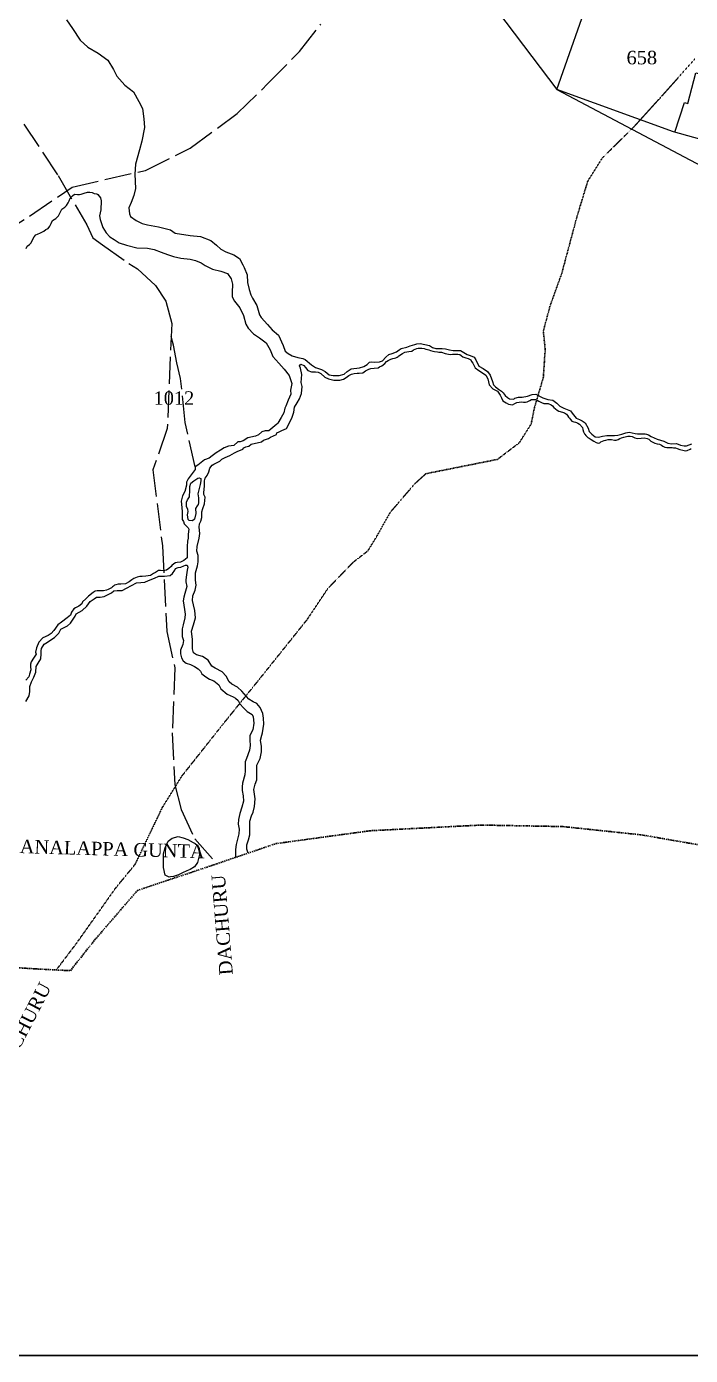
# Model space of a CAD drawing. Header units: millimetres. Extents: x 232 to 2351, y -1279 to 995.
# Drawn here: x 1464 to 1760, y -1279 to -687 of the extents above; entities that cross this region are included whole.
import ezdxf

# ---------------------------------------------------------------- set-up
doc = ezdxf.new("R2010")
doc.units = ezdxf.units.MM
doc.header["$MEASUREMENT"] = 0
for name, pattern in [('ACAD_ISO02W100', [15, 12, -3]), ('ACAD_ISO07W100', [3, 0, -3]), ('BORDER', [1.75, 0.5, -0.25, 0.5, -0.25, 0, -0.25])]:
    doc.linetypes.add(name, pattern=pattern)
for name, color, linetype in [('CARTTRACK', 30, 'ACAD_ISO02W100'), ('NALA', 4, 'Continuous'), ('SURVEY_BND', 7, 'Continuous'), ('SURVEY_NO', 7, 'Continuous'), ('WATER_BODY', 4, 'Continuous')]:
    doc.layers.add(name, color=color, linetype=linetype)
doc.layers.add('FOOTPATH', color=150, linetype='ACAD_ISO07W100', lineweight=30)
doc.layers.add('VILL_BOUNDARY', color=6, linetype='BORDER', lineweight=30)
doc.styles.get("Standard").update_dxf_attribs({"font": 'TIMES.TTF'})

msp = doc.modelspace()

# ---------------------------------------------------------------- linework, layer by layer
at = {"lineweight": 30}
msp.add_lwpolyline([(232.14, 994.77), (2350.61, 994.77), (2350.61, -1278.55), (232.14, -1278.55)], close=True, dxfattribs=at)
msp.add_lwpolyline([(232.14, 994.77), (2350.61, 994.77), (2350.61, -1278.55), (232.14, -1278.55)], close=True, dxfattribs=at)
at = {"layer": 'CARTTRACK'}
for points in [[(1440.21, -787.25), (1465.52, -771.24), (1484.42, -758.33), (1517.14, -750.88), (1537.04, -740.96), (1558.02, -725.59), (1571.68, -712.2), (1585.74, -697.98), (1595.25, -685.77)], [(1462.97, -730.32), (1478.2, -753.2), (1490.96, -775.11), (1493.66, -780.98), (1497.91, -783.99), (1509.65, -792.32), (1513.52, -794.79), (1521.56, -802.09), (1526.2, -809.19), (1528.82, -818.99), (1526.85, -865.86), (1520.41, -884.26), (1524.63, -918.06), (1526.63, -956.2), (1530.19, -972.32), (1529.08, -1001.37), (1530.19, -1024.43), (1533.08, -1035.52), (1539.07, -1048.47), (1548.86, -1059.67)], [(1539.31, -882.89), (1534.8, -863.21), (1532.77, -843.55), (1531.12, -836.59), (1529.58, -828.76), (1528.58, -824.8)]]:
    msp.add_lwpolyline(points, dxfattribs=at)
at = {"layer": 'FOOTPATH', "ltscale": 0.001}
msp.add_lwpolyline([(1477.39, -1106.92), (1486.35, -1095.09), (1503.82, -1070.44), (1512.45, -1059.96), (1524.61, -1034.6), (1533.28, -1020.62), (1551.23, -997.98), (1567.44, -977.94), (1588.99, -951.05), (1598.29, -937.12), (1609.6, -925.39), (1616.11, -920.35), (1619.96, -914.11), (1626.07, -903.23), (1636.97, -890.5), (1642.01, -885.94), (1673.86, -879.57), (1683.56, -872.21), (1688.88, -863.82), (1690.37, -856.45), (1694.3, -843.14), (1695.14, -830.56), (1694.3, -822.45), (1697.29, -811.26), (1702.52, -796.73), (1709.24, -771.66), (1714.1, -755.65), (1720.54, -745.39), (1734.82, -731.32), (1747.06, -717.82), (1761.71, -701.32)], dxfattribs=at)
at = {"layer": 'NALA'}
for points in [[(1481.93, -683.9), (1484.61, -687.65), (1487.99, -692.83), (1491.45, -695.96), (1496.04, -698.63), (1500.29, -701.76), (1502.93, -705.96), (1504.41, -708.97), (1508, -712.91), (1511.75, -715.91), (1514.23, -720.15), (1515.75, -723.28), (1516.41, -727.88), (1516.66, -731.83), (1515.46, -737.88), (1514.39, -741.66), (1512.66, -748.12), (1512.37, -752.57), (1512.74, -758.97), (1511.96, -762.06), (1510.76, -765.15), (1509.73, -767.62), (1510.03, -770.16), (1510.49, -771.36), (1513.04, -773.25), (1515.64, -774.57), (1518.03, -775.1), (1522.85, -775.97), (1528.21, -777.37), (1530.4, -778.89), (1537.05, -779.89), (1541.59, -780.35), (1546.24, -782.07), (1548.68, -784.22), (1550.7, -785.94), (1552.92, -787.14), (1556.51, -788.46), (1558.98, -790.14), (1560.51, -792.93), (1561.12, -794.08), (1562.36, -797.34), (1562.61, -800.75), (1563.35, -803.92), (1564.05, -806.23), (1564.79, -807.71), (1566.65, -810.99), (1567.85, -815.19), (1568.59, -816.43), (1571.43, -819.52), (1573.49, -821.86), (1576.3, -824.32), (1578.45, -828.85), (1579.35, -831.44), (1580.63, -832.47), (1582.49, -833.42), (1584.92, -834.16), (1587.23, -834.66), (1588.17, -835.15), (1591.05, -837.5), (1592.9, -838.66), (1595.5, -839.48), (1597.19, -840.43), (1598.96, -841.87), (1600.74, -842.24), (1603.41, -842.24), (1605.64, -841.66), (1606.96, -840.43), (1608.69, -839.19), (1612.4, -838.74), (1614.42, -838.25), (1615.78, -837.34), (1616.85, -836.27), (1617.76, -836.19), (1619.28, -836.23), (1621.39, -836.06), (1622.71, -835.69), (1624.19, -834.01), (1625.43, -832.81), (1627.03, -832.44), (1628.97, -831.7), (1630.08, -830.75), (1630.95, -830.22), (1633.5, -829.62), (1635.02, -828.96), (1637.04, -828.47), (1637.91, -828.06), (1639.51, -827.97), (1641.57, -828.34), (1643.63, -828.88), (1644.91, -829.74), (1646.44, -830.12), (1649.32, -830.12), (1650.81, -830.32), (1652.46, -830.86), (1654.1, -831.06), (1656.12, -831.06), (1657.4, -831.1), (1658.89, -832.01), (1660.33, -832.87), (1661.77, -833.29), (1663.46, -833.99), (1664.2, -835.3), (1665.58, -838.01), (1667.47, -839.04), (1669.37, -840.48), (1670.6, -842.05), (1671.64, -844.93), (1672.17, -846.41), (1673.04, -847.28), (1674.31, -848.31), (1675.63, -849.17), (1676.38, -849.95), (1677.28, -851.19), (1678.4, -851.97), (1679.3, -852.63), (1681.12, -852.71), (1681.59, -852.28), (1683.32, -851.83), (1684.88, -851.83), (1687.28, -851.46), (1689.3, -850.64), (1691.03, -850.47), (1694.12, -852.2), (1696.26, -852.86), (1698.61, -853.23), (1700.3, -854.59), (1701.62, -855.87), (1703.47, -856.69), (1706.44, -857.97), (1707.14, -859.04), (1708.88, -861.19), (1710.4, -861.85), (1711.6, -862.47), (1712.92, -863.25), (1714.28, -865.6), (1714.77, -867.12), (1715.84, -868.28), (1717.45, -869.51), (1718.93, -869.63), (1720.71, -869.22), (1722.55, -868.86), (1724.45, -868.86), (1725.97, -868.9), (1727.54, -868.82), (1729.27, -868.32), (1731.04, -867.71), (1732.52, -867.42), (1735.2, -868.03), (1736.28, -868.2), (1737.97, -868.2), (1739.61, -868.2), (1740.19, -868.28), (1741.1, -868.65), (1742.33, -869.35), (1745.01, -870.51), (1747.94, -871.45), (1749.8, -872.36), (1751.44, -872.6), (1753.52, -872.53), (1754.34, -872.86), (1755.33, -873.27), (1757.1, -873.56), (1758.09, -873.56), (1760.44, -872.61)], [(1463.96, -785.61), (1464.48, -784.67), (1465.48, -783.81), (1466.26, -783.12), (1467, -781.52), (1467.62, -780.41), (1468.26, -779.65), (1469.03, -779.22), (1470.31, -778.62), (1471.8, -777.89), (1472.73, -777.21), (1473.71, -776.77), (1474.46, -775.75), (1475.08, -774.47), (1475.7, -773.21), (1477.2, -772.34), (1478.42, -771.15), (1478.83, -770.29), (1479.93, -768.2), (1481.26, -767.28), (1481.98, -766.52), (1482.64, -765.3), (1483.11, -764.41), (1483.6, -763.23), (1484.55, -762.14), (1485.5, -761.48), (1486.91, -761.63), (1487.79, -761.66), (1488.51, -761.44), (1489.89, -761.07), (1491.26, -760.57), (1492.31, -760.57), (1493.31, -760.77), (1494.34, -761.14), (1495.49, -761.25), (1495.89, -761.55), (1497.16, -763.12), (1497.42, -764.51), (1497.21, -768.48), (1496.61, -771.15), (1496.94, -772.78), (1498.08, -776.33), (1499.58, -778.71), (1501.24, -780.54), (1503.17, -781.61), (1505.43, -783.09), (1508.72, -784.17), (1513.29, -785.34), (1517.95, -785.57), (1520.99, -786.12), (1524.15, -787.33), (1526.99, -788.34), (1529.66, -789.28), (1532.89, -790.02), (1537.06, -790.38), (1539.34, -790.96), (1541.95, -792), (1543.75, -793.21), (1546.91, -794.94), (1550.69, -795.78), (1553.7, -796.86), (1555.23, -799.14), (1555.89, -801.54), (1555.69, -805.25), (1555.69, -807.14), (1556.83, -809.13), (1559.15, -812.06), (1560.72, -815.45), (1561.8, -819.39), (1562.87, -821.21), (1565.22, -823.59), (1567.9, -825.38), (1570.8, -827.7), (1572.63, -830.72), (1573.81, -833.72), (1576.48, -836.75), (1578.96, -839.35), (1581.16, -842.27), (1582.26, -845.72), (1581.74, -848.82), (1581.84, -850.5), (1580.67, -853.24), (1579.59, -855.81), (1579.23, -856.82), (1578.77, -858.91), (1577.6, -860.89), (1576, -863.39), (1575.6, -863.82)], [(1562.8, -1054.89), (1562.29, -1053.2), (1562.23, -1051.25), (1563.02, -1049.04), (1563.65, -1046.73), (1563.64, -1043.36), (1563.67, -1040.61), (1564.37, -1038.31), (1565.06, -1036.7), (1565.64, -1034.18), (1565.91, -1030.72), (1565.39, -1026.51), (1565.92, -1024.12), (1566.68, -1022.26), (1566.77, -1019.19), (1566.75, -1015.71), (1568.13, -1012.83), (1568.83, -1009.83), (1568.83, -1007.38), (1568.31, -1004.58), (1568.91, -1002.32), (1569.2, -1001.32), (1569.76, -997.48), (1569.65, -994.84), (1569.34, -992.72), (1568.18, -990.11), (1566.74, -988.26), (1565.09, -987.51), (1563.13, -986.27), (1561.11, -983.94), (1560.02, -982.79), (1558.03, -981.04), (1555.56, -979.7), (1554.33, -978.57), (1553.09, -976.17), (1551.34, -974.18), (1548.15, -972.59), (1546.74, -971.6), (1545.1, -969.03), (1542.56, -967.28), (1539.78, -966.56), (1538.51, -965.7), (1537.99, -963.88), (1538.13, -959.75), (1537.62, -956.05), (1538.51, -953.17), (1539.33, -950.17), (1539.16, -946.88), (1538.58, -944.28), (1538.06, -942.39), (1538.23, -940.3), (1539.27, -937.78), (1539.71, -935.62), (1539.37, -933.39), (1539.37, -930.1), (1540.3, -927.03), (1540.54, -925.14), (1540.54, -922.33), (1540.06, -920.45), (1540.16, -918.36), (1541.01, -914.67), (1541.32, -912.58), (1541.08, -909.73), (1541.18, -908.29), (1541.77, -907.11), (1542.25, -905.44), (1542.28, -903.76), (1542.28, -902.9), (1542.73, -901.43), (1543.38, -899.4), (1543.66, -896.4), (1543.04, -895.24), (1543.04, -894.28), (1543.28, -892.97), (1543.35, -891.36), (1543.35, -890.33), (1543.42, -889.14), (1543.66, -888), (1544.58, -886.72), (1545.37, -885.04), (1545.75, -883.43), (1546.75, -882.16), (1547.57, -881.75), (1550.25, -880.4), (1551.14, -879.54), (1552.61, -878.79), (1553.64, -878.31), (1554.64, -877.9), (1556.7, -876.66), (1557.97, -876.01), (1560.54, -874.95), (1560.85, -874.37), (1561.81, -873.92), (1562.46, -873.82), (1563.08, -873.65), (1564.18, -872.82), (1568.86, -871.71), (1569.68, -871.06), (1571.88, -870.27), (1572.74, -869.62), (1575.41, -868.42), (1575.55, -867.7), (1576.68, -867.29), (1577.92, -866.78), (1579.91, -865.85), (1582.35, -861.28), (1583.17, -858.54), (1583.48, -856.31), (1584.65, -854.35), (1585.75, -852.64), (1586.54, -850.22), (1586.85, -847.14), (1586.4, -845.35), (1586.78, -841.75), (1586.16, -838.96), (1585.65, -837.86), (1586.37, -837.24), (1587.6, -837.79), (1588.36, -838.68), (1589.49, -839.95), (1591.1, -840.53), (1592.82, -840.53), (1594.06, -840.77), (1595.2, -841.37), (1597.01, -843.03), (1598.7, -843.64), (1601.04, -844.24), (1603.71, -844.26), (1605.3, -843.92), (1606.44, -843.15), (1607.69, -842.21), (1608.94, -841.61), (1610.05, -841.3), (1611.38, -841.25), (1612.34, -841.18), (1613.93, -841.08), (1615.17, -840.16), (1616.54, -839.34), (1617.43, -839.03), (1618.93, -838.98), (1620.69, -838.81), (1621.36, -838.4), (1622.38, -837.85), (1623.75, -836.81), (1624.48, -835.99), (1625.15, -835.51), (1626.38, -835.01), (1627.34, -834.67), (1628.09, -834.45), (1628.65, -834.31), (1629.18, -834.07), (1629.66, -833.73), (1629.97, -833.44), (1631.52, -832.37), (1632.63, -831.87), (1633.57, -831.67), (1634.44, -831.6), (1635.77, -831.39), (1636.54, -830.86), (1637.19, -830.45), (1637.98, -830.16), (1638.61, -830.04), (1639.26, -830.01), (1640.2, -830.01), (1641.17, -830.18), (1641.99, -830.42), (1642.73, -830.64), (1643.31, -830.81), (1644.06, -831.02), (1645.07, -831.36), (1645.82, -831.46), (1647.24, -831.75), (1647.79, -831.77), (1649.02, -831.82), (1650.61, -832.42), (1652.8, -832.88), (1653.79, -832.76), (1654.8, -832.69), (1656.2, -832.69), (1657.11, -832.93), (1657.64, -833.24), (1658.46, -833.87), (1659.84, -834.32), (1660.78, -834.66), (1662.08, -835.21), (1662.34, -835.91), (1662.92, -836.73), (1664.02, -838.81), (1665.63, -839.99), (1667.27, -841), (1668.65, -842.09), (1669.59, -843.77), (1670.14, -846.36), (1671.88, -848.12), (1673.83, -849.25), (1675.06, -850.98), (1675.71, -852.1), (1676.34, -853.5), (1677.69, -854.41), (1678.82, -855.02), (1680.51, -855.28), (1681.57, -854.73), (1682.53, -854.2), (1683.59, -854.03), (1684.56, -853.98), (1685.45, -854.03), (1686.32, -854.03), (1687.14, -853.98), (1688.34, -853.33), (1689.11, -852.95), (1689.86, -852.85), (1690.78, -852.85), (1691.62, -853.16), (1692.34, -853.6), (1693.5, -854.2), (1694.46, -854.65), (1696.53, -854.73), (1697.78, -855.26), (1698.43, -855.74), (1699.01, -856.49), (1700.42, -857.68), (1701.19, -858.09), (1702.8, -858.57), (1703.74, -858.86), (1704.59, -859.36), (1705.02, -859.96), (1705.55, -860.71), (1705.96, -861.26), (1706.39, -861.87), (1706.97, -862.49), (1707.91, -862.88), (1708.63, -863), (1709.12, -863.12), (1709.72, -863.46), (1710.47, -863.89), (1711.7, -865.32), (1711.94, -866.21), (1712.25, -867.25), (1712.66, -868.24), (1712.76, -868.38), (1713.24, -868.91), (1713.7, -869.37), (1714.18, -869.8), (1714.69, -870.09), (1715.68, -870.69), (1716.79, -871.52), (1717.78, -872.07), (1718.69, -872.31), (1719.46, -872.17), (1719.92, -871.81), (1720.67, -871.44), (1721.37, -871.16), (1722.09, -870.99), (1723.2, -870.75), (1723.73, -870.7), (1724.67, -870.7), (1726.04, -870.96), (1726.79, -870.99), (1727.59, -870.67), (1728.31, -870.34), (1729.06, -869.98), (1730.14, -869.71), (1731.3, -869.37), (1731.9, -869.23), (1733.01, -869.21), (1733.81, -869.37), (1734.5, -869.69), (1735.11, -869.95), (1736.14, -870.29), (1737.85, -870.05), (1739.27, -869.98), (1740.57, -870.22), (1741.32, -870.55), (1741.78, -870.99), (1742.21, -871.44), (1743.92, -872.29), (1745.03, -872.58), (1746.04, -872.82), (1746.86, -873.2), (1747.58, -873.64), (1748.45, -874.07), (1749.27, -874.33), (1750.48, -874.33), (1751.63, -874.33), (1752.26, -874.38), (1753.22, -874.38), (1753.92, -874.79), (1755.08, -875.2), (1756.36, -875.49), (1757.68, -875.73), (1758.36, -875.63), (1759.66, -874.96), (1760.14, -874.74)], [(1575.6, -863.82), (1572.09, -866.85), (1570.46, -866.85), (1568.96, -867.3), (1567.45, -868.61), (1566.15, -869.19), (1562.69, -869.98), (1560.6, -871.28), (1559.29, -871.74), (1558.18, -871.74), (1556.42, -873.37), (1554.13, -873.63), (1552.18, -874.41), (1550.54, -875.45), (1548.58, -876.63), (1546.82, -878), (1545.52, -878.98), (1543.36, -879.82), (1540.49, -882.17), (1539.31, -882.89), (1539.31, -884), (1536.13, -888.16), (1535.4, -889.68), (1535.33, -890.98), (1534.71, -893.91), (1533.66, -895.79), (1533.05, -898.21), (1533.09, -899.55), (1533.45, -902.71), (1533.45, -904.92), (1533.45, -905.79), (1533.48, -906.33), (1534.06, -907.23), (1534.42, -908.21), (1534.9, -908.93), (1536.09, -910.09), (1536.45, -910.7), (1536.13, -912.8), (1536.09, -914.61), (1535.81, -915.98), (1535.68, -918.41), (1535.68, -919.99), (1535.68, -921.87), (1535.66, -923.47), (1534.18, -924.56), (1532.76, -925.35), (1531.21, -925.52), (1530.5, -925.7), (1529.81, -926.13), (1528.9, -926.77), (1528.49, -927.33), (1527.59, -928.2), (1526.52, -928.84), (1525.18, -929.14), (1523.85, -929.09), (1522.96, -929.07), (1521.59, -929.91), (1520.63, -930.44), (1519.38, -931.23), (1518.29, -931.4), (1517.24, -931.61), (1515.59, -931.66), (1514.63, -931.66), (1513.35, -931.99), (1511.93, -932.62), (1511.02, -933.26), (1509.87, -934.05), (1508.27, -934.91), (1506.19, -935.14), (1504.94, -935.14), (1503.93, -935.36), (1503.29, -935.56), (1502.94, -935.97), (1502.4, -936.33), (1501.94, -936.71), (1501.46, -937.04), (1500.55, -937.47), (1499.81, -937.8), (1498.41, -938.15), (1497.09, -938.15), (1495.66, -938.15), (1494.77, -938.21), (1493.76, -938.79), (1491.7, -940.47), (1490.61, -941.71), (1489.08, -942.98), (1488.77, -943.84), (1487.4, -944.86), (1485.9, -945.6), (1485.24, -946.1), (1484.19, -947.55), (1483.74, -948.89), (1482.31, -950.19), (1479.69, -952.09), (1478.09, -953.31), (1476.31, -955.7), (1475.08, -957.08), (1473.73, -957.92), (1471.45, -959.09), (1469.59, -961), (1468.57, -963.46), (1468.14, -965.39), (1468.37, -966.28), (1467.25, -968.05), (1466.15, -969.76), (1465.9, -970.7), (1465.9, -971.99), (1466.03, -973.34), (1465.42, -975.27), (1465.24, -976.46), (1463.89, -977.93)], [(1539.4, -901.38), (1539.52, -903.69), (1539.02, -906.12), (1538.03, -906.95), (1536.55, -906.8), (1536.1, -906.31), (1535.83, -904.3), (1536.17, -902.7), (1536.02, -901.95), (1535.41, -900.58), (1535.37, -899.78), (1535.41, -898.64), (1535.79, -897.58), (1536.67, -896.25), (1536.94, -893.23), (1536.94, -891.6), (1537.28, -890.2), (1538.61, -889.17), (1540.43, -887.92), (1541.04, -887.77), (1541.76, -888.03), (1541.76, -889.06), (1541.42, -890.77), (1540.43, -894.98), (1540.77, -896.63), (1540.77, -898.87), (1540.55, -899.7), (1540.2, -900.27), (1539.4, -901.38)], [(1463.83, -987.38), (1465.31, -984.9), (1465.67, -982.91), (1465.56, -980.71), (1466.41, -978.65), (1467.38, -976.56), (1468.23, -974.26), (1468.38, -971.85), (1469.35, -970.25), (1470.51, -968.34), (1470.68, -966.12), (1470.65, -964.75), (1470.84, -963.76), (1471.96, -961.89), (1473.43, -960.93), (1475, -959.98), (1476.6, -958.9), (1478.48, -956.91), (1479.47, -955.19), (1482.41, -953.73), (1483.75, -952.57), (1485.74, -949.44), (1486.28, -948.36), (1488.95, -946.86), (1490.98, -944.93), (1492.44, -942.92), (1494.21, -941.7), (1495.24, -940.96), (1496.9, -940.85), (1498.76, -940.67), (1500.21, -939.91), (1501.92, -938.97), (1503.04, -938.12), (1504.49, -937.98), (1505.9, -937.96), (1506.69, -937.89), (1508.68, -936.96), (1510.83, -935.73), (1513.08, -934.49), (1515.09, -934.34), (1516.83, -934.3), (1518.53, -933.55), (1521.1, -932.39), (1523.11, -931.62), (1525.66, -931.6), (1528.08, -931.34), (1529.18, -930.42), (1530.17, -928.87), (1530.55, -928.16), (1531.71, -927.65), (1532.87, -927.56), (1534.23, -927), (1534.94, -926.65), (1535.73, -926.67), (1535.97, -927.58), (1535.68, -928.91), (1535.39, -931.02), (1535.13, -933.13), (1535.15, -934.11), (1535.52, -936.12), (1534.71, -939.36), (1534.23, -940.92), (1533.92, -942.6), (1534.46, -946.46), (1534.84, -948.52), (1534.71, -950.06), (1533.9, -953.25), (1533.49, -955.02), (1533.51, -958.38), (1534.01, -960.21), (1533.72, -961.97), (1532.68, -964.49), (1532.66, -966.17), (1533.18, -967.97), (1533.92, -969.24), (1535.19, -970.36), (1537.15, -970.96), (1538.98, -971.83), (1540.53, -972.79), (1541.63, -973.82), (1542.15, -975.09), (1543.97, -976.42), (1545.58, -977.39), (1547.56, -978.23), (1549.72, -979.95), (1550.73, -981.67), (1553.51, -984.1), (1556.19, -985.23), (1557.27, -985.83), (1558.41, -986.97), (1559.17, -988.36), (1560.75, -990.24), (1562.42, -991.77), (1564.6, -993.18), (1565.09, -994.16), (1565.45, -997.01), (1564.93, -1000.01), (1563.64, -1002.51), (1563.58, -1004.62), (1563.69, -1007.01), (1563.5, -1009.04), (1562.07, -1012.75), (1561.57, -1014.25), (1561.49, -1018.2), (1561.35, -1020.06), (1560.27, -1023.79), (1560.14, -1025.34), (1560.14, -1026.94), (1560.62, -1029.42), (1560.74, -1031.74), (1560.1, -1034.4), (1559.13, -1037.24), (1558.55, -1039.88), (1558.43, -1041.96), (1558.87, -1044.28), (1558.66, -1046.35), (1557.48, -1051.07), (1557.19, -1053.24), (1557.15, -1056.83)]]:
    msp.add_lwpolyline(points, dxfattribs=at)
at = {"layer": 'SURVEY_BND'}
for points in [[(1666.53, -670.08), (1700.37, -714.87), (1716.21, -669.58), (1721.63, -670.51), (1730.88, -634), (1688.06, -633.55)], [(1752.86, -733.83), (1757.18, -720.68), (1758.64, -721.13), (1762.28, -707.41), (1784.39, -713.53), (1783.2, -742.36)], [(1700.37, -714.87), (1767.41, -750.41), (1807.77, -771.78), (1783.2, -742.36), (1752.32, -733.68), (1700.37, -714.87)]]:
    msp.add_lwpolyline(points, dxfattribs=at)
at = {"layer": 'VILL_BOUNDARY'}
msp.add_lwpolyline([(1437.44, -1104.41), (1468.18, -1106.44), (1483.66, -1107.24), (1494.64, -1093.41), (1513.56, -1071.48), (1548.86, -1059.67), (1575.14, -1050.66), (1617.19, -1044.92), (1666.68, -1042.39), (1703, -1043.07), (1738.07, -1046.77), (1783.68, -1054.7)], dxfattribs=at)
msp.add_lwpolyline([(1437.44, -1104.41), (1468.18, -1106.44), (1483.66, -1107.24), (1494.64, -1093.41), (1513.56, -1071.48), (1548.86, -1059.67), (1575.14, -1050.66), (1617.19, -1044.92), (1666.68, -1042.39), (1703, -1043.07), (1738.07, -1046.77), (1783.68, -1054.7)], dxfattribs=at)
at = {"layer": 'WATER_BODY'}
msp.add_lwpolyline([(1527.71, -1065.64), (1525.85, -1064.65), (1525.22, -1061.24), (1525.22, -1055.25), (1525.94, -1052.47), (1527.29, -1049.64), (1528.97, -1048.26), (1531.67, -1047.46), (1533.94, -1048.05), (1535.92, -1048.89), (1538.29, -1050.12), (1539.22, -1050.6), (1540.09, -1051.38), (1540.98, -1052.87), (1541.16, -1054.16), (1541.16, -1055.54), (1540.23, -1059), (1538.89, -1061.03), (1537.06, -1062.11), (1535.47, -1062.74), (1533.55, -1063.61), (1531.82, -1064.57), (1529.6, -1065.25), (1528.31, -1065.4), (1527.71, -1065.64)], dxfattribs=at)

# ---------------------------------------------------------------- texts
at = {"layer": 'SURVEY_NO'}
for s, p in [('658', (1731.37, -703.65)), ('1012', (1520.73, -855.25))]:
    msp.add_text(s, height=6, dxfattribs=at).set_placement(p)
for s, rotation, p in [('KAKANALAPPA GUNTA', 358.37133, (1441.46, -1054.31)), ('DACHURU', 94.61915, (1556.07, -1108.97)), ('DACHURU', 62.66781, (1454.78, -1154.38))]:
    msp.add_text(s, height=6, rotation=rotation, dxfattribs=at).set_placement(p)

doc.saveas('drawing.dxf')
